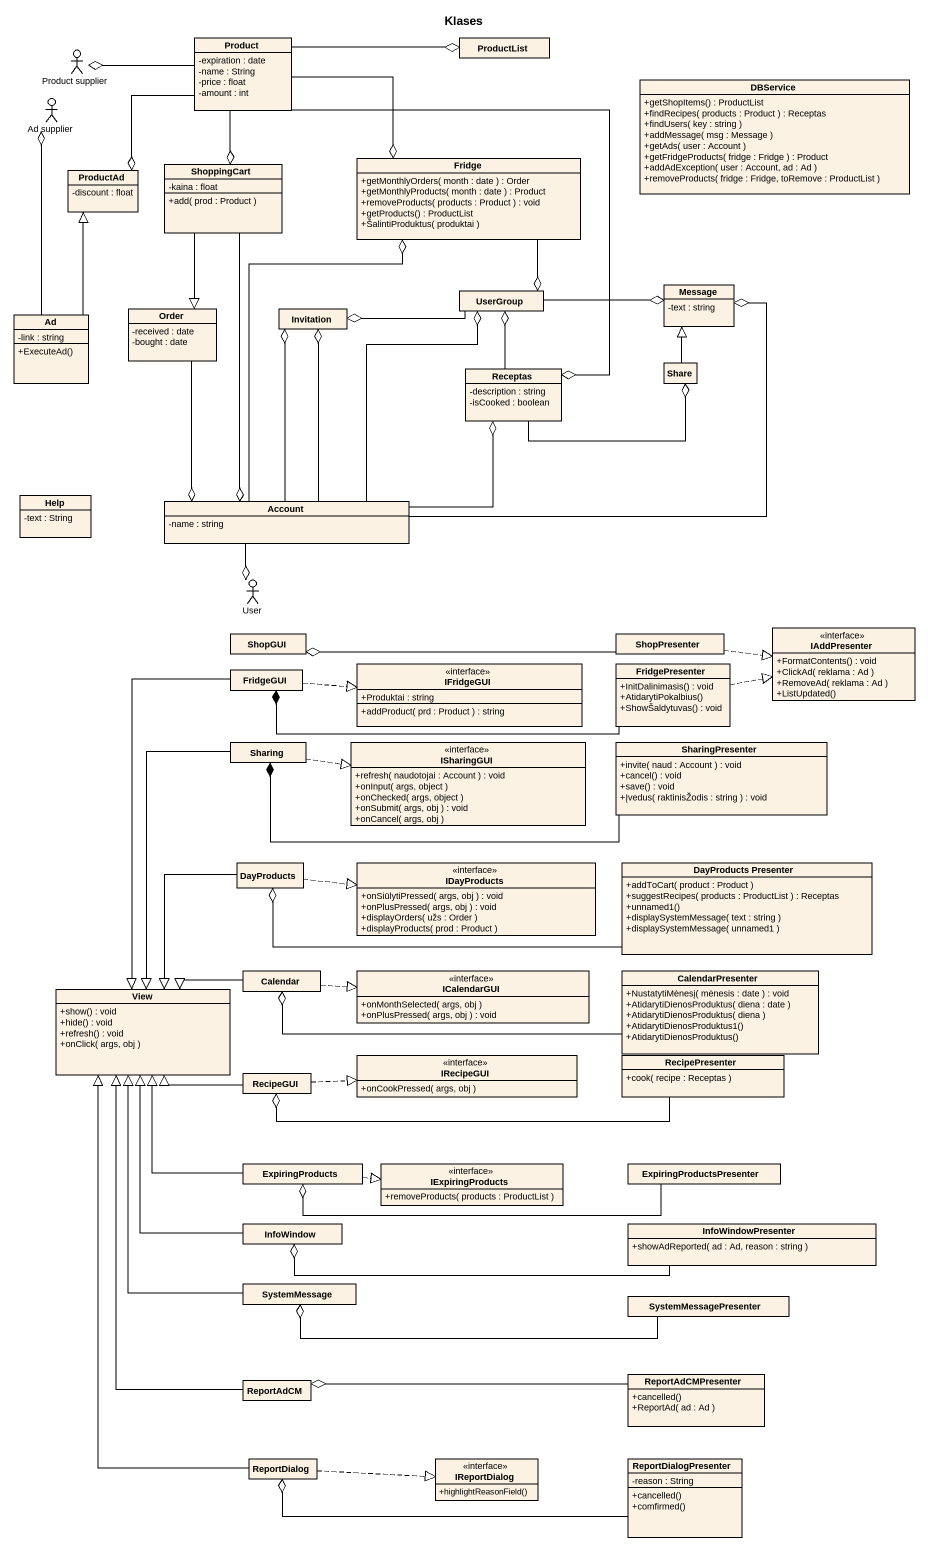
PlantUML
@startuml
title Klases
allowmixing
hide circle
hide empty members
skinparam classAttributeIconSize 0
actor "Product supplier" as Product_supplier
class Product {
  -expiration : date
  -name : String
  -price : float
  -amount : int
}
class ProductList
class DBService {
  +getShopItems() : ProductList
  +findRecipes( products : Product ) : Receptas
  +findUsers( key : string )
  +addMessage( msg : Message )
  +getAds( user : Account )
  +getFridgeProducts( fridge : Fridge ) : Product
  +addAdException( user : Account, ad : Ad )
  +removeProducts( fridge : Fridge, toRemove : ProductList )
}
actor "Ad supplier" as Ad_supplier
class ShoppingCart {
  -kaina : float
  +add( prod : Product )
}
class Fridge {
  +getMonthlyOrders( month : date ) : Order
  +getMonthlyProducts( month : date ) : Product
  +removeProducts( products : Product ) : void
  +getProducts() : ProductList
  +ŠalintiProduktus( produktai )
}
class ProductAd {
  -discount : float
}
class Message {
  -text : string
}
class Ad {
  -link : string
  +ExecuteAd()
}
class Order {
  -received : date
  -bought : date
}
class Invitation
class UserGroup
class Share
class Receptas {
  -description : string
  -isCooked : boolean
}
class Help {
  -text : String
}
class Account {
  -name : string
}
actor User
class ShopGUI
class ShopPresenter
interface IAddPresenter {
  +FormatContents() : void
  +ClickAd( reklama : Ad )
  +RemoveAd( reklama : Ad )
  +ListUpdated()
}
class FridgeGUI
interface IFridgeGUI {
  +Produktai : string
  +addProduct( prd : Product ) : string
}
class FridgePresenter {
  +InitDalinimasis() : void
  +AtidarytiPokalbius()
  +ShowŠaldytuvas() : void
}
class Sharing
interface ISharingGUI {
  +refresh( naudotojai : Account ) : void
  +onInput( args, object )
  +onChecked( args, object )
  +onSubmit( args, obj ) : void
  +onCancel( args, obj )
}
class SharingPresenter {
  +invite( naud : Account ) : void
  +cancel() : void
  +save() : void
  +Įvedus( raktinisŽodis : string ) : void
}
class DayProducts
interface IDayProducts {
  +onSiūlytiPressed( args, obj ) : void
  +onPlusPressed( args, obj ) : void
  +displayOrders( užs : Order )
  +displayProducts( prod : Product )
}
class "DayProducts Presenter" as DayProducts_Presenter {
  +addToCart( product : Product )
  +suggestRecipes( products : ProductList ) : Receptas
  +unnamed1()
  +displaySystemMessage( text : string )
  +displaySystemMessage( unnamed1 )
}
class Calendar
interface ICalendarGUI {
  +onMonthSelected( args, obj )
  +onPlusPressed( args, obj ) : void
}
class CalendarPresenter {
  +NustatytiMėnesį( mėnesis : date ) : void
  +AtidarytiDienosProduktus( diena : date )
  +AtidarytiDienosProduktus( diena )
  +AtidarytiDienosProduktus1()
  +AtidarytiDienosProduktus()
}
class View {
  +show() : void
  +hide() : void
  +refresh() : void
  +onClick( args, obj )
}
interface IRecipeGUI {
  +onCookPressed( args, obj )
}
class RecipePresenter {
  +cook( recipe : Receptas )
}
class RecipeGUI
class ExpiringProducts
interface IExpiringProducts {
  +removeProducts( products : ProductList )
}
class ExpiringProductsPresenter
class InfoWindow
class InfoWindowPresenter {
  +showAdReported( ad : Ad, reason : string )
}
class SystemMessage
class SystemMessagePresenter
class ReportAdCM
class ReportAdCMPresenter {
  +cancelled()
  +ReportAd( ad : Ad )
}
class ReportDialog
interface IReportDialog {
  +highlightReasonField()
}
class ReportDialogPresenter {
  -reason : String
  +cancelled()
  +comfirmed()
}
Product_supplier o-right- Product
ProductList o-left- Product
Ad_supplier o-- Ad
ShoppingCart o-up- Product
ShoppingCart --|> Order
Fridge o-left- Product
Fridge o-- Account
ProductAd o-up- Product
Message o-left- UserGroup
Message o-left- Account
Ad -up-|> ProductAd
Invitation o-right- UserGroup
Invitation o-- Account
Invitation o-- Account
UserGroup o-up- Fridge
UserGroup o-- Receptas
UserGroup o-- Account
Share -up-|> Message
Share o-left- Receptas
Receptas o-up- Product
Receptas o-left- Account
Account o-up- ShoppingCart
Account o-up- Order
User o-up- Account
ShopGUI o-right- ShopPresenter
ShopPresenter .right.|> IAddPresenter
FridgeGUI .right.|> IFridgeGUI
FridgeGUI *-right- FridgePresenter
FridgeGUI --|> View
FridgePresenter .right.|> IAddPresenter
Sharing .right.|> ISharingGUI
Sharing *-right- SharingPresenter
Sharing --|> View
DayProducts .right.|> IDayProducts
DayProducts o-right- DayProducts_Presenter
DayProducts --|> View
Calendar .right.|> ICalendarGUI
Calendar o-right- CalendarPresenter
Calendar -left-|> View
RecipeGUI -left-|> View
RecipeGUI .right.|> IRecipeGUI
RecipeGUI o-right- RecipePresenter
ExpiringProducts -up-|> View
ExpiringProducts .right.|> IExpiringProducts
ExpiringProducts o-right- ExpiringProductsPresenter
InfoWindow -up-|> View
InfoWindow o-right- InfoWindowPresenter
SystemMessage -up-|> View
SystemMessage o-right- SystemMessagePresenter
ReportAdCM -up-|> View
ReportAdCM o-right- ReportAdCMPresenter
ReportDialog -up-|> View
ReportDialog .right.|> IReportDialog
ReportDialog o-right- ReportDialogPresenter
@enduml
